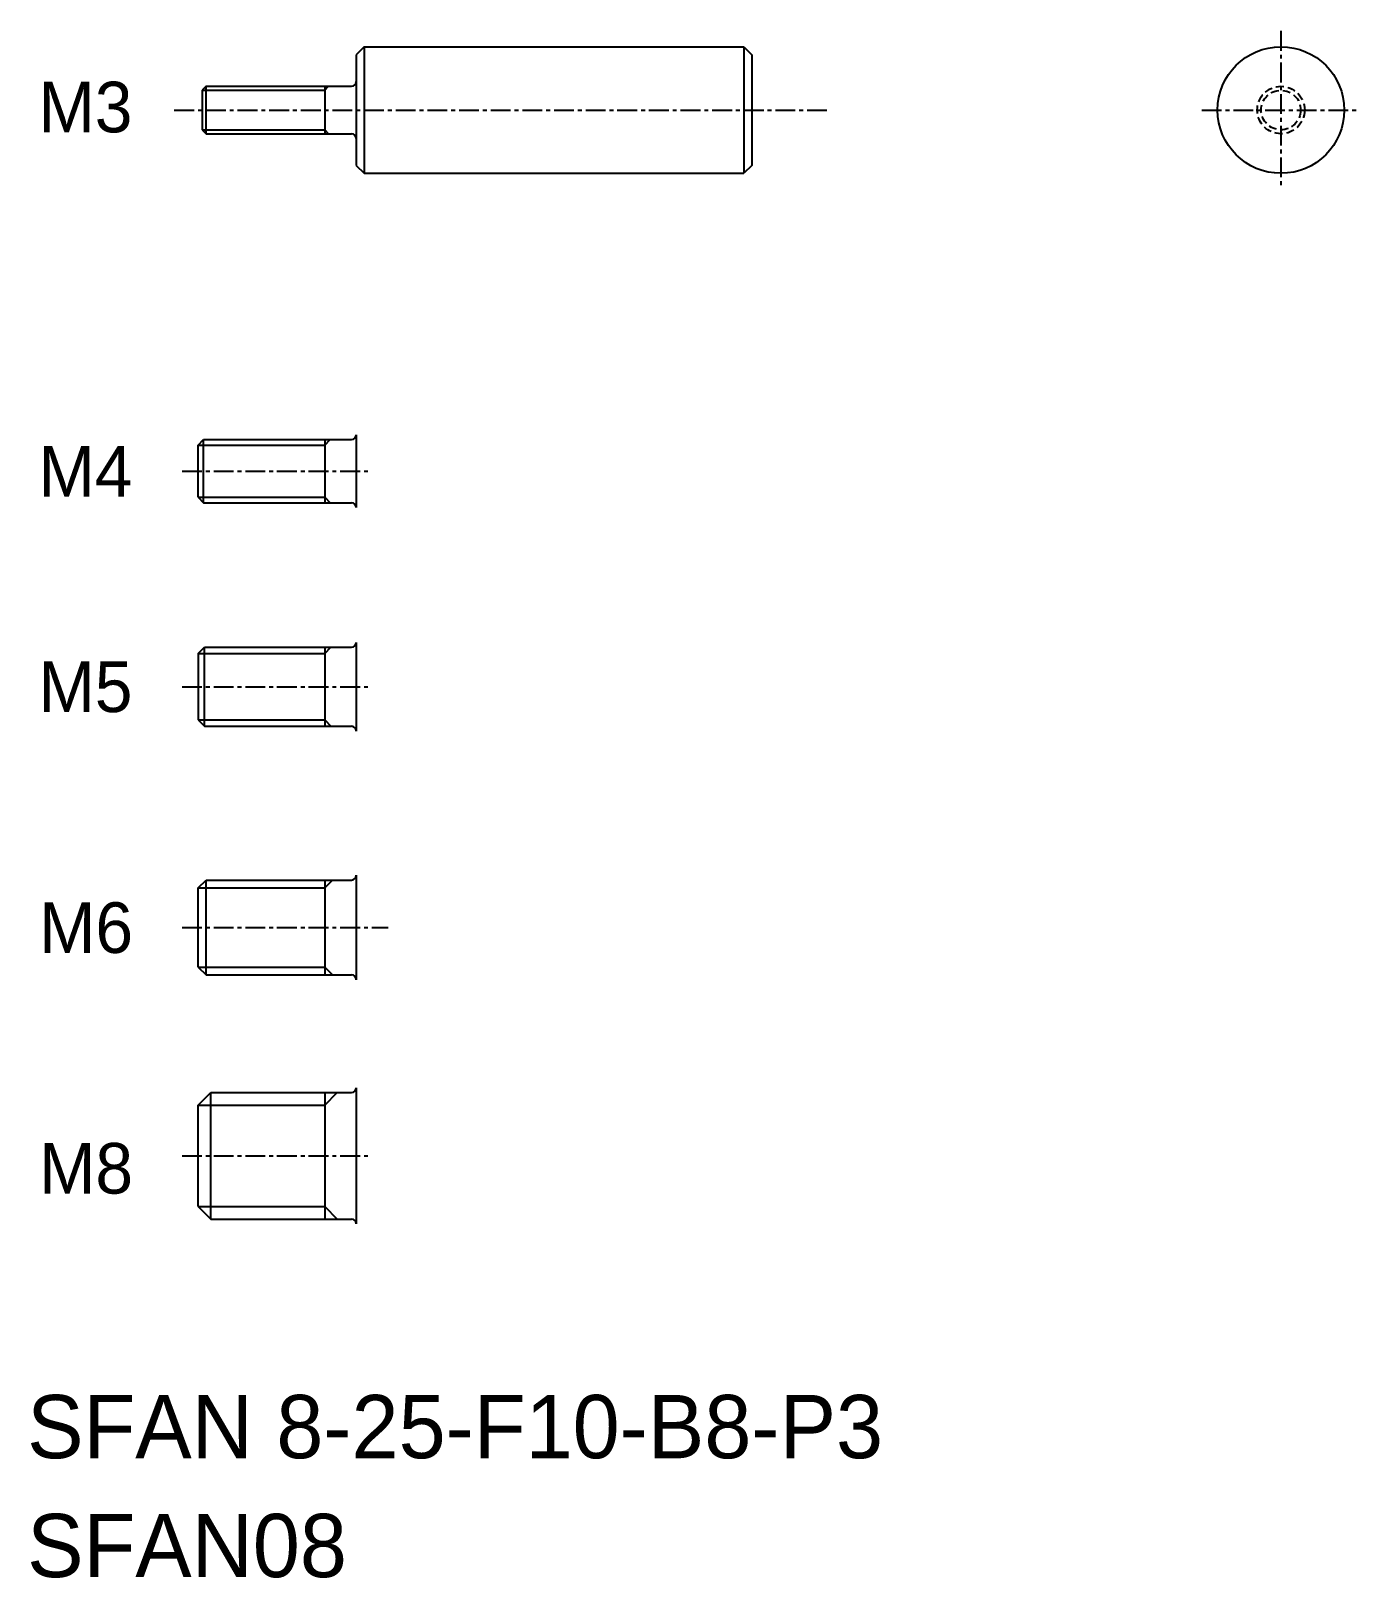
# Model space of a CAD drawing. Extents: x 157.8 to 241.8, y 95.4 to 193.2.
import ezdxf
from ezdxf.enums import TextEntityAlignment as Align

# ---------------------------------------------------------------- set-up
doc = ezdxf.new("R2010")
doc.units = 0
doc.linetypes.add('CENTER', pattern=[2, 1.25, -0.25, 0.25, -0.25])
doc.linetypes.add('DASHED', pattern=[0.75, 0.5, -0.25])
doc.layers.get('0').update_dxf_attribs({"linetype": 'CONTINUOUS'})
doc.layers.add('CENTER', color=1, linetype='CENTER')

msp = doc.modelspace()

# ---------------------------------------------------------------- linework, layer by layer
at = {"color": 7, "linetype": 'CONTINUOUS'}
for p, q in [((178.845, 192.185), (178.345, 191.685)), ((178.345, 191.685), (178.345, 184.685)), ((178.845, 192.185), (202.845, 192.185)), ((178.845, 192.185), (178.845, 184.185)), ((202.845, 192.185), (203.345, 191.685)), ((202.845, 192.185), (202.845, 184.185)), ((203.345, 191.685), (203.345, 184.685)), ((168.845, 189.685), (168.595, 189.435)), ((168.595, 189.435), (168.595, 186.935)), ((168.845, 186.685), (168.845, 189.685)), ((168.845, 189.685), (178.045, 189.685)), ((176.345, 189.685), (176.345, 186.685)), ((168.595, 186.935), (168.845, 186.685)), ((168.845, 186.685), (178.045, 186.685)), ((178.345, 184.685), (178.845, 184.185)), ((178.845, 184.185), (202.845, 184.185)), ((203.345, 184.685), (202.845, 184.185)), ((168.345, 167.007), (168.695, 167.357)), ((168.695, 167.357), (178.045, 167.357)), ((168.695, 163.357), (168.695, 167.357)), ((176.345, 167.357), (176.345, 163.357)), ((178.345, 167.657), (178.345, 163.057)), ((168.345, 163.707), (168.345, 167.007)), ((168.345, 163.707), (168.695, 163.357)), ((168.695, 163.357), (178.045, 163.357)), ((178.345, 154.533), (178.345, 148.933)), ((168.345, 153.833), (168.745, 154.233)), ((168.345, 153.833), (168.345, 149.633)), ((168.745, 154.233), (178.045, 154.233)), ((168.745, 149.233), (168.745, 154.233)), ((176.345, 154.233), (176.345, 149.233)), ((168.345, 149.633), (168.745, 149.233)), ((168.745, 149.233), (178.045, 149.233)), ((168.345, 139.017), (168.845, 139.517)), ((168.345, 134.017), (168.345, 139.017)), ((168.845, 133.517), (168.845, 139.517)), ((168.845, 139.517), (178.045, 139.517)), ((176.345, 139.517), (176.345, 133.517)), ((178.345, 139.817), (178.345, 133.217)), ((168.345, 134.017), (168.845, 133.517)), ((168.845, 133.517), (178.045, 133.517)), ((178.345, 126.39), (178.345, 117.79)), ((168.345, 125.29), (169.145, 126.09)), ((168.345, 118.89), (168.345, 125.29)), ((169.145, 118.09), (169.145, 126.09)), ((169.145, 126.09), (178.045, 126.09)), ((176.345, 126.09), (176.345, 118.09)), ((168.345, 118.89), (169.145, 118.09)), ((169.145, 118.09), (178.045, 118.09))]:
    msp.add_line(p, q, dxfattribs=at)
for p, q in [((203.345, 189.935), (203.345, 189.935)), ((203.345, 188.185), (203.345, 188.185))]:
    msp.add_line(p, q)
at = {"color": 3, "linetype": 'CONTINUOUS'}
for p, q in [((168.595, 189.435), (176.345, 189.435)), ((176.345, 189.435), (176.595, 189.685)), ((168.595, 186.935), (176.345, 186.935)), ((176.345, 186.935), (176.595, 186.685)), ((176.345, 167.007), (176.695, 167.357)), ((168.345, 167.007), (176.345, 167.007)), ((168.345, 163.707), (176.345, 163.707)), ((176.345, 163.707), (176.695, 163.357)), ((168.345, 153.833), (176.345, 153.833)), ((176.345, 153.833), (176.745, 154.233)), ((168.345, 149.633), (176.345, 149.633)), ((176.345, 149.633), (176.745, 149.233)), ((168.345, 139.017), (176.345, 139.017)), ((176.345, 139.017), (176.845, 139.517)), ((168.345, 134.017), (176.345, 134.017)), ((176.345, 134.017), (176.845, 133.517)), ((168.345, 125.29), (176.345, 125.29)), ((176.345, 125.29), (177.145, 126.09)), ((168.345, 118.89), (176.345, 118.89)), ((176.345, 118.89), (177.145, 118.09))]:
    msp.add_line(p, q, dxfattribs=at)
at = {"color": 7, "linetype": 'CONTINUOUS'}
msp.add_circle((236.786, 188.185), 4, dxfattribs=at)
at = {"color": 3, "linetype": 'DASHED'}
for radius in [1.5, 1.25]:
    msp.add_circle((236.786, 188.185), radius, dxfattribs=at)
at = {"color": 7, "linetype": 'CONTINUOUS'}
for centre, start, end in [((178.045, 189.985), 270, 0), ((178.045, 186.385), 0, 90), ((178.045, 167.657), 270, 0), ((178.045, 163.057), 0, 90), ((178.045, 154.533), 270, 0), ((178.045, 148.933), 0, 90), ((178.045, 139.817), 270, 0), ((178.045, 133.217), 0, 90), ((178.045, 126.39), 270, 0), ((178.045, 117.79), 0, 90)]:
    msp.add_arc(centre, 0.3, start, end, dxfattribs=at)
at = {"layer": 'CENTER', "color": 1, "linetype": 'CENTER'}
for p, q in [((236.786, 193.185), (236.786, 183.185)), ((166.842, 188.185), (208.113, 188.185)), ((231.786, 188.185), (241.786, 188.185)), ((167.331, 165.357), (179.212, 165.357)), ((167.331, 151.733), (179.212, 151.733)), ((167.331, 136.517), (180.367, 136.517)), ((167.331, 122.09), (179.212, 122.09))]:
    msp.add_line(p, q, dxfattribs=at)

# ---------------------------------------------------------------- texts
at = {"color": 7}
for s, p in [('M3', (164.195, 188.375)), ('M4', (164.195, 165.34)), ('M5', (164.195, 151.73)), ('M6', (164.234, 136.508)), ('M8', (164.234, 121.296))]:
    msp.add_text(s, height=3.2, dxfattribs=at).set_placement(p, align=Align.MIDDLE_RIGHT)
for s, p in [('SFAN 8-25-F10-B8-P3', (157.537, 102.968)), ('SFAN08', (157.537, 95.452))]:
    msp.add_text(s, height=4, dxfattribs=at).set_placement(p)

doc.saveas('drawing.dxf')
